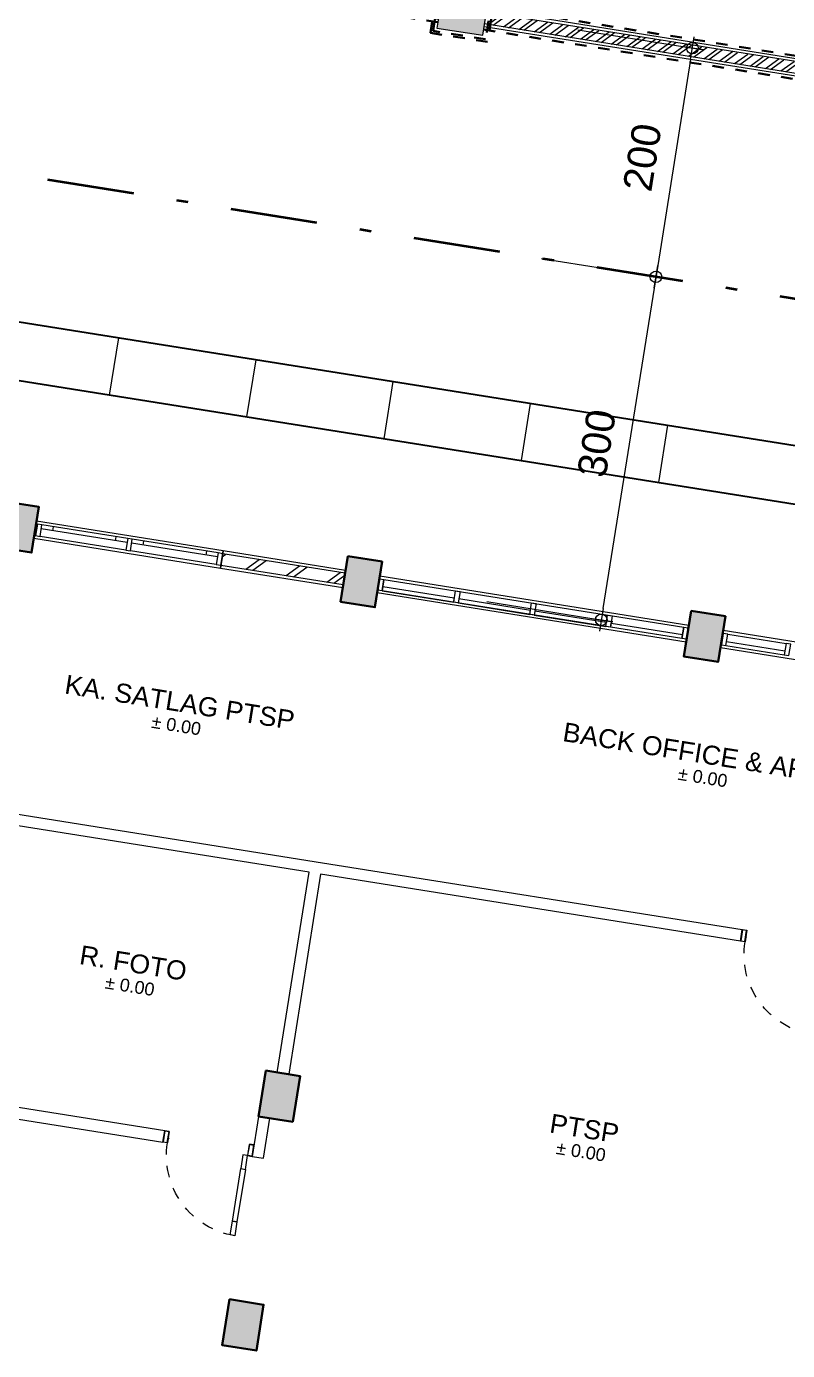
# Model space of a CAD drawing. Header units: millimetres. Extents: x -11 to 1625, y -267 to 180.
# Drawn here: x 839.92 to 846.49, y 87.46 to 98.89 of the extents above; entities that cross this region are included whole.
import ezdxf
from ezdxf.enums import TextEntityAlignment as Align

# ---------------------------------------------------------------- set-up
doc = ezdxf.new("R2010")
doc.units = ezdxf.units.MM
for name, pattern in [('DASHDOT', [1, 0.5, -0.25, 0, -0.25]), ('DASHED2', [0.375, 0.25, -0.125]), ('HIDDEN', [0.375, 0.25, -0.125])]:
    doc.linetypes.add(name, pattern=pattern)
for name, color, linetype, lineweight in [('ars', 11, 'Continuous', 5), ('CONCRETE', 8, 'Continuous', 5), ('dinding', 5, 'Continuous', 15), ('GSB', 1, 'DASHDOT', 35), ('KOLOM', 1, 'Continuous', 30), ('kus', 63, 'Continuous', 15), ('KUSEN', 30, 'Continuous', 15), ('lan', 7, 'Continuous', 15), ('not', 7, 'Continuous', 20), ('PAGAR', 4, 'Continuous', 18), ('PARTISI', 190, 'Continuous', 9), ('sol kol', 8, 'Continuous', 0), ('u', 6, 'Continuous', 20)]:
    doc.layers.add(name, color=color, linetype=linetype, lineweight=lineweight)
doc.styles.get("Standard").update_dxf_attribs({"font": 'ARIALUNI.TTF'})
doc.dimstyles.new('SK100', dxfattribs={"dimtxt": 0.25, "dimasz": 0.1, "dimexe": 0.1, "dimexo": 0, "dimgap": 0.15, "dimtad": 1, "dimdec": 0, "dimlfac": 100, "dimzin": 12, "dimdsep": 46, "dimtxsty": 'Standard', "dimblk": 'BULAT', "dimcen": 0.1, "dimclrd": 256, "dimclre": 256, "dimclrt": 256, "dimadec": 0, "dimazin": 3, "dimtfac": 1, "dimtdec": 0, "dimtofl": 0, "dimtmove": 0, "dimatfit": 3, "dimldrblk": 'BULAT', "dimfxl": 0, "dimtolj": 1, "dimtzin": 0, "dimlwd": -1, "dimlwe": -1, "dimarcsym": 0})

# ---------------------------------------------------------------- blocks, each defined once
blk = doc.blocks.new('BULAT')
for p, q in [((-1, 0), (1, 0)), ((0, -1), (0, 1))]:
    blk.add_line(p, q)
blk.add_circle((0, 0), 0.5)
blk = doc.blocks.new('*D514')
at = {"layer": 'Defpoints', "color": 0}
for p in [(844.684, 98.863), (844.369, 96.888), (845.357, 96.73)]:
    blk.add_point(p, dxfattribs=at)
at = {"layer": 'u'}
for p, q in [((844.684, 98.863), (845.77, 98.69)), ((845.656, 98.607), (845.373, 96.829)), ((844.369, 96.888), (845.456, 96.715))]:
    blk.add_line(p, q, dxfattribs=at)
at = {"layer": 'u', "xscale": 0.1, "yscale": 0.1, "zscale": 0.1}
for p, rotation in [((845.672, 98.705), 80.94625079325584), ((845.357, 96.73), 260.9462507932558)]:
    blk.add_blockref('BULAT', p, dxfattribs=dict(at, rotation=rotation))
at = {"layer": 'u', "insert": (845.24, 97.762), "char_height": 0.25, "attachment_point": 5, "rotation": 80.9463}
blk.add_mtext('\\A1;200', dxfattribs=at)
blk = doc.blocks.new('*D515')
at = {"layer": 'Defpoints', "color": 0}
for p in [(844.369, 96.888), (843.897, 93.925), (844.885, 93.768)]:
    blk.add_point(p, dxfattribs=at)
at = {"layer": 'u'}
for p, q in [((844.369, 96.888), (845.456, 96.715)), ((845.341, 96.632), (844.9, 93.866)), ((843.897, 93.925), (844.983, 93.752))]:
    blk.add_line(p, q, dxfattribs=at)
at = {"layer": 'u', "xscale": 0.1, "yscale": 0.1, "zscale": 0.1}
for p, rotation in [((845.357, 96.73), 80.94625079325895), ((844.885, 93.768), 260.9462507932589)]:
    blk.add_blockref('BULAT', p, dxfattribs=dict(at, rotation=rotation))
at = {"layer": 'u', "insert": (844.846, 95.293), "char_height": 0.25, "attachment_point": 5, "rotation": 80.9463}
blk.add_mtext('\\A1;300', dxfattribs=at)
blk = doc.blocks.new('K1')
at = {"layer": 'KOLOM'}
blk.add_lwpolyline([(0.2, 0.15), (-0.2, 0.15), (-0.2, -0.15), (0.2, -0.15), (0.2, 0.15)], dxfattribs=at)
blk = doc.blocks.new('NOTASI RUANG')
at = {"layer": 'not'}
for height, p in [(0.26, (-0.011, 0.3)), (0.175, (-0.009, -0.017))]:
    blk.add_attdef('RUANG', text='', height=height, dxfattribs=at).set_placement(p, align=Align.MIDDLE_CENTER)
blk = doc.blocks.new('P 70')
at = {"linetype": 'HIDDEN', "ltscale": 0.3}
blk.add_lwpolyline([(-0.74, 0.1, -0.414214), (-0.04, 0.8, -1.303225)], format="xyb", dxfattribs=at)
for points in [[(-0.04, 0.8), (-0.08, 0.8), (-0.08, 0.68), (-0.04, 0.68)], [(-0.04, 0.68), (-0.08, 0.68), (-0.08, 0.22), (-0.04, 0.22)], [(-0.04, 0.1), (-0.08, 0.1), (-0.08, 0.22), (-0.04, 0.22)], [(-0.735, 0.06), (-0.74, 0.06), (-0.74, 0.061), (-0.74, 0.1), (-0.78, 0.1), (-0.78, 0), (-0.74, 0), (-0.74, 0.056), (-0.735, 0.058)], [(-0.742, 0.002), (-0.778, 0.002), (-0.778, 0.098), (-0.742, 0.098)], [(-0.045, 0.06), (-0.04, 0.06), (-0.04, 0.061), (-0.04, 0.1), (0, 0.1), (0, 0), (-0.04, 0), (-0.04, 0.056), (-0.045, 0.058)], [(-0.038, 0.002), (-0.002, 0.002), (-0.002, 0.098), (-0.038, 0.098)]]:
    blk.add_lwpolyline(points, close=True)
blk = doc.blocks.new('DENAH LANTAI DASAR')
at = {"layer": 'ars'}
h = blk.add_hatch(dxfattribs=at)
h.set_pattern_fill('TEMBOK', color=256, scale=0.25)
h.set_pattern_definition([(45, (1.63, 5e-13), (-0.1767767, 0.1767767), []), (45, (1.6925, 5e-13), (-0.1767767, 0.1767767), [])])
h.paths.add_polyline_path([(-9.22, 14.3), (-8.15, 14.3), (-8.15, 14.2), (-9.22, 14.2)])
at = {"layer": 'sol kol'}
for points in [[(-11.15, 14.45), (-11.15, 14.05), (-10.85, 14.05), (-10.85, 14.45)], [(-8.15, 14.45), (-8.15, 14.05), (-7.85, 14.05), (-7.85, 14.45)], [(-5.15, 14.45), (-5.15, 14.05), (-4.85, 14.05), (-4.85, 14.45)], [(-8.15, 9.95), (-8.15, 9.55), (-7.85, 9.55), (-7.85, 9.95)], [(-8.15, 7.95), (-8.15, 7.55), (-7.85, 7.55), (-7.85, 7.95)]]:
    blk.add_hatch(color=256, dxfattribs=at).paths.add_polyline_path(points)
for p, q in [((-12.75, 16), (13.75, 16)), ((-12.25, 15.5), (6.15, 15.5))]:
    blk.add_line(p, q)
at = {"layer": 'ars'}
blk.add_lwpolyline([(-8.15, 14.3), (-9.22, 14.3), (-9.22, 14.2), (-8.15, 14.2)], close=True, dxfattribs=at)
at = {"layer": 'dinding'}
blk.add_lwpolyline([(-8.15, 14.325), (-9.22, 14.325), (-9.22, 14.175), (-8.15, 14.175)], close=True, dxfattribs=at)
at = {"layer": 'kus'}
for p, q in [((-10.05, 14.3), (-10.8, 14.3)), ((-10.7, 14.265), (-10.7, 14.3)), ((-10.15, 14.265), (-10.15, 14.3)), ((-9.26, 14.3), (-10.01, 14.3)), ((-9.91, 14.265), (-9.91, 14.3)), ((-9.36, 14.265), (-9.36, 14.3)), ((-4.805, 14.3), (-4.295, 14.3)), ((-10.05, 14.265), (-10.8, 14.265)), ((-10.05, 14.2), (-10.8, 14.2)), ((-9.26, 14.265), (-10.01, 14.265)), ((-9.26, 14.2), (-10.01, 14.2)), ((-4.805, 14.235), (-4.295, 14.235)), ((-4.805, 14.2), (-4.295, 14.2))]:
    blk.add_line(p, q, dxfattribs=at)
for points in [[(-10.8, 14.3), (-10.84, 14.3), (-10.84, 14.2), (-10.8, 14.2)], [(-10.01, 14.3), (-10.05, 14.3), (-10.05, 14.2), (-10.01, 14.2)], [(-9.22, 14.3), (-9.26, 14.3), (-9.26, 14.2), (-9.22, 14.2)], [(-7.81, 14.2), (-7.85, 14.2), (-7.85, 14.3), (-7.81, 14.3)], [(-7.81, 14.3), (-5.19, 14.3), (-5.19, 14.2), (-7.81, 14.2)], [(-7.145, 14.2), (-7.185, 14.2), (-7.185, 14.3), (-7.145, 14.3)], [(-6.48, 14.2), (-6.52, 14.2), (-6.52, 14.3), (-6.48, 14.3)], [(-5.815, 14.2), (-5.855, 14.2), (-5.855, 14.3), (-5.815, 14.3)], [(-5.15, 14.2), (-5.19, 14.2), (-5.19, 14.3), (-5.15, 14.3)], [(-4.845, 14.2), (-4.805, 14.2), (-4.805, 14.3), (-4.845, 14.3)], [(-4.295, 14.2), (-4.255, 14.2), (-4.255, 14.3), (-4.295, 14.3)], [(-7.185, 14.235), (-7.81, 14.235), (-7.81, 14.2), (-7.185, 14.2)], [(-6.52, 14.235), (-7.145, 14.235), (-7.145, 14.2), (-6.52, 14.2)], [(-5.855, 14.235), (-6.48, 14.235), (-6.48, 14.2), (-5.855, 14.2)], [(-5.815, 14.235), (-5.19, 14.235), (-5.19, 14.2), (-5.815, 14.2)]]:
    blk.add_lwpolyline(points, close=True, dxfattribs=at)
at = {"layer": 'lan'}
for points in [[(-9.22, 14.325), (-10.85, 14.325), (-10.85, 14.175), (-9.22, 14.175)], [(-7.85, 14.325), (-5.15, 14.325), (-5.15, 14.175), (-7.85, 14.175)], [(-2.15, 14.325), (-4.85, 14.325), (-4.85, 14.175), (-2.15, 14.175)]]:
    blk.add_lwpolyline(points, close=True, dxfattribs=at)
at = {"layer": 'PARTISI'}
for points in [[(-8.05, 9.95), (-8.05, 11.702), (-10.925, 11.702), (-10.925, 11.8), (-7.95, 11.8), (-4.28, 11.8), (-4.28, 11.7), (-7.95, 11.7), (-7.95, 9.95)], [(-10.925, 9.2), (-8.93, 9.2), (-8.93, 9.3), (-10.925, 9.3)]]:
    blk.add_lwpolyline(points, close=True, dxfattribs=at)
blk.add_lwpolyline([(-8.15, 9.55), (-8.15, 9.2), (-8.05, 9.2), (-8.05, 9.55), (-8.15, 9.55)], dxfattribs=at)
ref = blk.add_blockref('NOTASI RUANG', (-4.818, 13.057), dxfattribs=dict(xscale=0.6323962268195373, yscale=0.6323962268195373, zscale=0.6323962268195373))
ref.add_attrib('RUANG', '%%P 0.00', dxfattribs={"layer": 'not', "height": 0.1108}).set_placement((-4.824, 13.046), align=Align.MIDDLE_CENTER)
ref.add_attrib('RUANG', 'BACK OFFICE & ARSIP', dxfattribs={"layer": 'not', "height": 0.16432}).set_placement((-4.825, 13.246), align=Align.MIDDLE_CENTER)
ref = blk.add_blockref('NOTASI RUANG', (-9.377, 12.785), dxfattribs=dict(xscale=0.6323962268195373, yscale=0.6323962268195373, zscale=0.6323962268195373))
ref.add_attrib('RUANG', '%%P 0.00', dxfattribs={"layer": 'not', "height": 0.1108}).set_placement((-9.382, 12.774), align=Align.MIDDLE_CENTER)
ref.add_attrib('RUANG', 'KA. SATLAG PTSP', dxfattribs={"layer": 'not', "height": 0.16432}).set_placement((-9.384, 12.975), align=Align.MIDDLE_CENTER)
ref = blk.add_blockref('NOTASI RUANG', (-9.419, 10.499), dxfattribs=dict(xscale=0.6323962268195373, yscale=0.6323962268195373, zscale=0.6323962268195373))
ref.add_attrib('RUANG', '%%P 0.00', dxfattribs={"layer": 'not', "height": 0.1108}).set_placement((-9.424, 10.488), align=Align.MIDDLE_CENTER)
ref.add_attrib('RUANG', 'R. FOTO', dxfattribs={"layer": 'not', "height": 0.1643}).set_placement((-9.426, 10.688), align=Align.MIDDLE_CENTER)
ref = blk.add_blockref('NOTASI RUANG', (-5.348, 9.7), dxfattribs=dict(xscale=0.6323962268195373, yscale=0.6323962268195373, zscale=0.6323962268195373))
ref.add_attrib('RUANG', '%%P 0.00', dxfattribs={"layer": 'not', "height": 0.1108}).set_placement((-5.353, 9.689), align=Align.MIDDLE_CENTER)
ref.add_attrib('RUANG', 'PTSP', dxfattribs={"layer": 'not', "height": 0.1643}).set_placement((-5.355, 9.89), align=Align.MIDDLE_CENTER)
at = {"layer": 'KOLOM', "rotation": 90}
for p in [(-11, 14.25), (-8, 14.25), (-5, 14.25), (-8, 9.75), (-8, 7.75)]:
    blk.add_blockref('K1', p, dxfattribs=at)
at = {"layer": 'KUSEN', "xscale": -1, "rotation": 180}
for p in [(-3.5, 11.8), (-8.15, 9.3)]:
    blk.add_blockref('P 70', p, dxfattribs=at)
blk = doc.blocks.new('PAGAR TYPE-B')
at = {"layer": 'ars'}
h = blk.add_hatch(dxfattribs=at)
h.set_pattern_fill('ANSI32', color=256, scale=0.01, style=0)
h.set_pattern_definition([(45, (-1.52, 0.075), (-0.067352, 0.067352), []), (45, (-1.4751, 0.075), (-0.067352, 0.067352), [])])
h.paths.add_polyline_path([(-1.52, 0.175), (-1.52, 0.075), (1.52, 0.075), (1.52, 0.175)])
at = {"layer": 'CONCRETE'}
for points in [[(-1.95, -0.025), (-1.55, -0.025), (-1.55, 0.275), (-1.95, 0.275)], [(1.55, -0.025), (1.95, -0.025), (1.95, 0.275), (1.55, 0.275)]]:
    blk.add_hatch(color=256, dxfattribs=at).paths.add_polyline_path(points)
at = {"layer": 'dinding'}
for p, q in [((1.55, 0.2), (-1.55, 0.2)), ((1.55, 0.05), (-1.55, 0.05))]:
    blk.add_line(p, q, dxfattribs=at)
for points in [[(-1.95, -0.025), (-1.55, -0.025), (-1.55, 0.275), (-1.95, 0.275)], [(1.55, -0.025), (1.95, -0.025), (1.95, 0.275), (1.55, 0.275)]]:
    blk.add_lwpolyline(points, close=True, dxfattribs=at)
at = {"layer": 'KOLOM', "linetype": 'DASHED2', "ltscale": 0.25}
for p, q in [((1.55, 0.225), (-1.55, 0.225)), ((1.55, 0.025), (-1.55, 0.025))]:
    blk.add_line(p, q, dxfattribs=at)
for points in [[(-1.5, -0.075), (-2, -0.075), (-2, 0.325), (-1.5, 0.325)], [(-1.52, -0.055), (-1.98, -0.055), (-1.98, 0.305), (-1.52, 0.305)], [(2, -0.075), (1.5, -0.075), (1.5, 0.325), (2, 0.325)], [(1.98, -0.055), (1.52, -0.055), (1.52, 0.305), (1.98, 0.305)]]:
    blk.add_lwpolyline(points, close=True, dxfattribs=at)
at = {"layer": 'PAGAR'}
for p, q in [((1.55, 0.175), (-1.55, 0.175)), ((1.55, 0.075), (-1.55, 0.075))]:
    blk.add_line(p, q, dxfattribs=at)
blk = doc.blocks.new('*D908')
at = {"layer": 'Defpoints', "color": 0}
for p in [(843.791, 99.64), (843.712, 99.144), (847.168, 98.594)]:
    blk.add_point(p, dxfattribs=at)
at = {"layer": 'u'}
for p, q in [((843.712, 99.144), (843.806, 99.739)), ((847.149, 99.106), (843.89, 99.625)), ((847.168, 98.594), (847.263, 99.189))]:
    blk.add_line(p, q, dxfattribs=at)
at = {"layer": 'u', "xscale": 0.1, "yscale": 0.1, "zscale": 0.1}
for p, rotation in [((843.791, 99.64), 170.9597525756951), ((847.247, 99.09), 350.9597525756952)]:
    blk.add_blockref('BULAT', p, dxfattribs=dict(at, rotation=rotation))
at = {"layer": 'u', "insert": (845.563, 99.64), "char_height": 0.25, "attachment_point": 5, "rotation": 350.9598}
blk.add_mtext('\\A1;350', dxfattribs=at)
blk = doc.blocks.new('*D3056')
at = {"layer": 'Defpoints', "color": 0}
for p in [(835.317, 100.507), (871.74, 95.833), (871.564, 94.731)]:
    blk.add_point(p, dxfattribs=at)
at = {"layer": 'u'}
for p, q in [((835.317, 100.507), (835.508, 101.708)), ((835.591, 101.594), (871.641, 95.849)), ((871.564, 94.731), (871.756, 95.932))]:
    blk.add_line(p, q, dxfattribs=at)
at = {"layer": 'u', "xscale": 0.1, "yscale": 0.1, "zscale": 0.1}
for p, rotation in [((835.493, 101.609), 170.946141512389), ((871.74, 95.833), 350.946141512389)]:
    blk.add_blockref('BULAT', p, dxfattribs=dict(at, rotation=rotation))
at = {"layer": 'u', "insert": (853.66, 98.996), "char_height": 0.25, "attachment_point": 5, "rotation": 350.9461}
blk.add_mtext('\\A1;3670', dxfattribs=at)

msp = doc.modelspace()

# ---------------------------------------------------------------- linework, layer by layer
for p, q in [((838.3987221, 96.5732954), (847.3400984, 95.1485209)), ((838.8138122, 96.0008443), (847.234665, 94.6590133))]:
    msp.add_line(p, q)
at = {"layer": 'ars'}
for p, q in [((840.6413396, 95.7096347), (840.72002, 96.2034053)), ((840.6413396, 95.7096347), (840.72002, 96.2034053)), ((841.8263889, 95.5208016), (841.9050694, 96.0145722)), ((841.8263889, 95.5208016), (841.9050694, 96.0145722)), ((843.0114383, 95.3319685), (843.0901188, 95.8257391)), ((843.0114383, 95.3319685), (843.0901188, 95.8257391)), ((844.1964877, 95.1431353), (844.2751682, 95.6369059)), ((844.1964877, 95.1431353), (844.2751682, 95.6369059)), ((845.3815371, 94.9543022), (845.4602176, 95.4480728)), ((845.3815371, 94.9543022), (845.4602176, 95.4480728))]:
    msp.add_line(p, q, dxfattribs=at)
at = {"layer": 'GSB', "ltscale": 1.5}
msp.add_line((874.0311246, 92.1611769), (832.6189471, 98.7600507), dxfattribs=at)

# ---------------------------------------------------------------- block references
for name, p, rotation in [('PAGAR TYPE-B', (841.9402646, 99.1470978), 350.9597525756608), ('PAGAR TYPE-B', (845.3967883, 98.597149), 350.9597525756608), ('DENAH LANTAI DASAR', (848.4720967, 78.7662848), 350.9462507932595)]:
    msp.add_blockref(name, p, dxfattribs=dict(rotation=rotation))

# ---------------------------------------------------------------- dimensions: what is measured, and where the dimension line sits
at = {"layer": 'u'}
dim = msp.add_aligned_dim(p1=(835.3171205, 100.5072314), p2=(871.564395, 94.7312945), distance=1.1160431, dimstyle='SK100', dxfattribs=at)
dim.commit()
dim.dimension.update_dxf_attribs({"geometry": '*D3056', "text_midpoint": (853.6600856, 98.9956693)})
dim = msp.add_aligned_dim(p1=(847.1682604, 98.5937586), p2=(843.7117367, 99.1437074), distance=-0.502843, dimstyle='SK100', override={"dimdec": 1}, dxfattribs=at)
dim.commit()
dim.dimension.update_dxf_attribs({"geometry": '*D908', "text_midpoint": (845.5626484, 99.6396084)})
for base, p1, p2, picture, middle in [((845.3568061, 96.730321), (844.6839868, 98.8627643), (844.3692649, 96.887682), '*D514', (845.514167, 97.7178622)), ((844.8847233, 93.7676976), (844.3692649, 96.887682), (843.8971821, 93.9250585), '*D515', (845.1207647, 95.2490093))]:
    dim = msp.add_linear_dim(base=base, p1=p1, p2=p2, angle=260.94625079, dimstyle='SK100', dxfattribs=at)
    dim.commit()
    dim.dimension.update_dxf_attribs({"geometry": picture, "text_midpoint": middle, "dimtype": 161})

doc.saveas('drawing.dxf')
